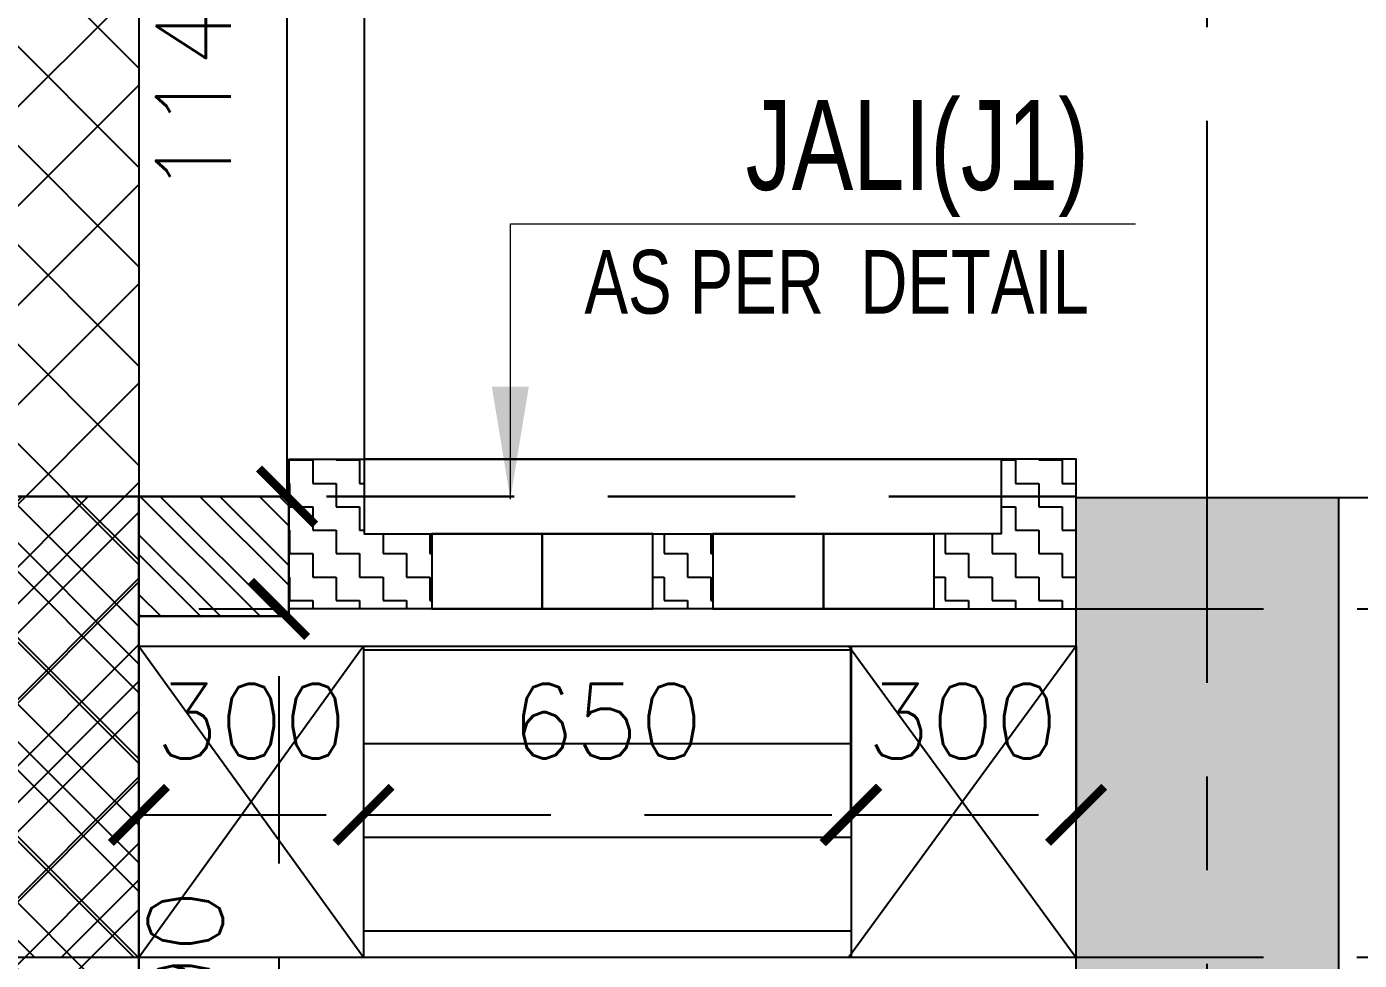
# Model space of a CAD drawing. Header units: millimetres. Extents: x 1124992 to 1258557, y -5767803 to -5695799.
# Drawn here: x 1225962 to 1227740, y -5709918 to -5708672 of the extents above; entities that cross this region are included whole.
import ezdxf

# ---------------------------------------------------------------- set-up
doc = ezdxf.new("R2010")
doc.units = ezdxf.units.MM
doc.header["$LTSCALE"] = 1000
doc.header["$MEASUREMENT"] = 0
for name, pattern in [('$1$AUDIT_D_120904163729-0', [0]), ('$36$HIDDEN', [0.375, 0.25, -0.125]), ('3BHK-A$0$AUDIT_D_120904163729-0', [0]), ('AUDIT_D_120904163729-0', [0]), ('T8(T9 IS SIMILAR) - 1st FLOOR ELEVATION$0$AUDIT_D_120904163729-0', [0]), ('T8(T9 IS SIMILAR) - DIMENSION & TEXTING$0$HIDDEN', [0.375, 0.25, -0.125]), ('T8(T9 IS SIMILAR) - TYPICAL FLOOR ELEVATION$0$AUDIT_D_120904163729-0', [0]), ('T8(T9 IS SIMILAR) - TYPICAL FLOOR ELEVATION$0$HIDDEN', [0.375, 0.25, -0.125]), ('T8_REFUGE COLUMNS$0$CENTER2', [1.125, 0.75, -0.125, 0.125, -0.125])]:
    doc.linetypes.add(name, pattern=pattern)
doc.layers.get('0').update_dxf_attribs({"linetype": 'AUDIT_D_120904163729-0'})
for name, color, linetype in [('$0$A-HATCH -160', 251, '$1$AUDIT_D_120904163729-0'), ('$21$A-DIMENSIONS', 2, '$36$HIDDEN'), ('3BHK-A$0$A-HATCH -160', 251, '3BHK-A$0$AUDIT_D_120904163729-0'), ('3BHK-A$0$CUT-OUT', 49, 'Continuous'), ('3BHK-A$0$ELE 1', 1, 'Continuous'), ('A_dim', 1, 'Continuous'), ('T8(T9 IS SIMILAR) - 1st FLOOR ELEVATION$0$A-WALL-FEATURES', 110, 'T8(T9 IS SIMILAR) - 1st FLOOR ELEVATION$0$AUDIT_D_120904163729-0'), ('T8(T9 IS SIMILAR) - DIMENSION & TEXTING$0$A-DIMENSIONS', 2, 'T8(T9 IS SIMILAR) - DIMENSION & TEXTING$0$HIDDEN'), ('T8(T9 IS SIMILAR) - TYPICAL FLOOR ELEVATION$0$A-DIM', 1, 'T8(T9 IS SIMILAR) - TYPICAL FLOOR ELEVATION$0$AUDIT_D_120904163729-0'), ('T8(T9 IS SIMILAR) - TYPICAL FLOOR ELEVATION$0$A-WALL HATCH', 252, 'T8(T9 IS SIMILAR) - TYPICAL FLOOR ELEVATION$0$AUDIT_D_120904163729-0'), ('T8(T9 IS SIMILAR) - TYPICAL FLOOR ELEVATION$0$A-WALL-FEATURES', 6, 'T8(T9 IS SIMILAR) - TYPICAL FLOOR ELEVATION$0$AUDIT_D_120904163729-0'), ('T8_REFUGE COLUMNS$0$A-CENTERLINE', 193, 'T8_REFUGE COLUMNS$0$CENTER2'), ('T8_REFUGE COLUMNS$0$A-RCC COLS', 3, 'Continuous'), ('T8_TYPICAL COLUMNS$0$A-RCC COLS', 3, 'Continuous')]:
    doc.layers.add(name, color=color, linetype=linetype)
for name, color, linetype, lineweight in [('3BHK-A$0$A-WALL- 160', 6, 'Continuous', 30), ('T8(T9 IS SIMILAR) - DIMENSION & TEXTING$0$R0-18-10-2014-T1-1st Podium Floor Plan$0$Text', 2, 'Continuous', 0), ('T8(T9 IS SIMILAR) - TYPICAL FLOOR ELEVATION$0$ELE-1', 4, 'Continuous', 30), ('T8(T9 IS SIMILAR)$0$D&W', 8, 'Continuous', 25)]:
    doc.layers.add(name, color=color, linetype=linetype, lineweight=lineweight)
doc.layers.add('T8_REFUGE COLUMNS$1$COL-HATCH', color=7, linetype='Continuous', lineweight=25, true_color=0xa3a3a3)
doc.styles.add('T8(T9 IS SIMILAR) - DIMENSION & TEXTING$0$ARIAL ARROW', font='swisscl.ttf')
doc.styles.add('T8(T9 IS SIMILAR) - DIMENSION & TEXTING$0$Romans 1', font='romans.shx', dxfattribs={"height": 100})
doc.styles.add('T8(T9 IS SIMILAR) - DIMENSION & TEXTING$0$Tahoma', font='tahoma.ttf')
doc.styles.add('T8(T9 IS SIMILAR) - TYPICAL FLOOR ELEVATION$0$Romans 1', font='romans.shx', dxfattribs={"height": 100})
doc.dimstyles.new('T8(T9 IS SIMILAR) - DIMENSION & TEXTING$0$ALPINE S', dxfattribs={"dimscale": 0, "dimtxt": 100, "dimasz": 75, "dimexe": 0, "dimexo": 0, "dimgap": 75, "dimtad": 1, "dimdec": 0, "dimzin": 0, "dimdsep": 46, "dimtxsty": 'T8(T9 IS SIMILAR) - DIMENSION & TEXTING$0$Romans 1', "dimblk": 'T8(T9 IS SIMILAR) - DIMENSION & TEXTING$0$_ArchTick', "dimcen": 0.09, "dimclrd": 256, "dimclre": 256, "dimclrt": 7, "dimadec": 0, "dimazin": 0, "dimtfac": 1, "dimtdec": 0, "dimtofl": 0, "dimtmove": 1, "dimatfit": 0, "dimldrblk": 'T8(T9 IS SIMILAR) - DIMENSION & TEXTING$0$_Open90', "dimfxl": 1, "dimtolj": 1, "dimtzin": 0, "dimarcsym": 0})
doc.dimstyles.new('T8(T9 IS SIMILAR) - DIMENSION & TEXTING$0$SAMATA STD', dxfattribs={"dimtxt": 100, "dimasz": 50, "dimexe": 50, "dimexo": 50, "dimgap": 10, "dimtad": 0, "dimdec": 0, "dimrnd": 5, "dimzin": 0, "dimdsep": 46, "dimtxsty": 'T8(T9 IS SIMILAR) - DIMENSION & TEXTING$0$Tahoma', "dimblk": 'T8(T9 IS SIMILAR) - DIMENSION & TEXTING$0$_Origin2', "dimcen": -50, "dimdle": 50, "dimclrd": 7, "dimclre": 7, "dimclrt": 7, "dimadec": 0, "dimazin": 0, "dimtfac": 1, "dimtdec": 0, "dimtmove": 1, "dimatfit": 3, "dimfxl": 150, "dimtfill": 1, "dimtolj": 1, "dimtzin": 0, "dimlwd": -1, "dimlwe": -1, "dimarcsym": 0})
doc.dimstyles.new('T8(T9 IS SIMILAR) - TYPICAL FLOOR ELEVATION$0$ALPINE S', dxfattribs={"dimscale": 0, "dimtxt": 100, "dimasz": 75, "dimexe": 0, "dimexo": 0, "dimgap": 75, "dimtad": 1, "dimdec": 0, "dimzin": 0, "dimdsep": 46, "dimtxsty": 'T8(T9 IS SIMILAR) - TYPICAL FLOOR ELEVATION$0$Romans 1', "dimblk": 'T8(T9 IS SIMILAR) - TYPICAL FLOOR ELEVATION$0$_ArchTick', "dimcen": 0.09, "dimclrd": 256, "dimclre": 256, "dimclrt": 7, "dimadec": 0, "dimazin": 0, "dimtfac": 1, "dimtdec": 0, "dimtofl": 0, "dimtmove": 1, "dimatfit": 0, "dimldrblk": 'T8(T9 IS SIMILAR) - TYPICAL FLOOR ELEVATION$0$_Open90', "dimfxl": 1, "dimtolj": 1, "dimtzin": 0, "dimarcsym": 0})

# ---------------------------------------------------------------- blocks, each defined once
blk = doc.blocks.new('T8(T9 IS SIMILAR) - DIMENSION & TEXTING$0$_Origin2')
at = {"color": 0, "linetype": 'ByBlock', "lineweight": -2}
blk.add_line((-0.5, 0), (-1, 0), dxfattribs=at)
for radius in [0.5, 0.25]:
    blk.add_circle((0, 0), radius, dxfattribs=at)
blk = doc.blocks.new('T8(T9 IS SIMILAR) - DIMENSION & TEXTING$0$_ArchTick')
at = {"color": 0, "linetype": 'ByBlock', "const_width": 0.15}
blk.add_lwpolyline([(-0.5, -0.5), (0.5, 0.5)], dxfattribs=at)
blk = doc.blocks.new('*D364')
at = {"layer": 'T8(T9 IS SIMILAR) - DIMENSION & TEXTING$0$A-DIMENSIONS', "linetype": 'T8(T9 IS SIMILAR) - DIMENSION & TEXTING$0$HIDDEN', "lineweight": -2, "transparency": 16777216}
for p, q in [((1226111.8, -5709448.8), (1226111.8, -5709723.6)), ((1226411.4, -5709498.6), (1226411.4, -5709723.6))]:
    blk.add_line(p, q, dxfattribs=at)
at = {"layer": 'T8(T9 IS SIMILAR) - DIMENSION & TEXTING$0$A-DIMENSIONS', "lineweight": -2, "transparency": 16777216}
blk.add_line((1226111.8, -5709723.6), (1226411.4, -5709723.6), dxfattribs=at)
at = {"layer": 'T8(T9 IS SIMILAR) - DIMENSION & TEXTING$0$A-DIMENSIONS', "linetype": 'ByBlock', "lineweight": -2, "transparency": 16777216, "xscale": 75, "yscale": 75, "zscale": 75, "rotation": 180}
blk.add_blockref('T8(T9 IS SIMILAR) - DIMENSION & TEXTING$0$_ArchTick', (1226111.8, -5709723.6), dxfattribs=at)
at = {"layer": 'T8(T9 IS SIMILAR) - DIMENSION & TEXTING$0$A-DIMENSIONS', "linetype": 'ByBlock', "lineweight": -2, "transparency": 16777216, "xscale": 75, "yscale": 75, "zscale": 75}
blk.add_blockref('T8(T9 IS SIMILAR) - DIMENSION & TEXTING$0$_ArchTick', (1226411.4, -5709723.6), dxfattribs=at)
at = {"layer": 'T8(T9 IS SIMILAR) - DIMENSION & TEXTING$0$A-DIMENSIONS', "color": 7, "linetype": 'ByBlock', "transparency": 16777216, "insert": (1226261.6, -5709598.6), "char_height": 100, "attachment_point": 5, "style": 'T8(T9 IS SIMILAR) - DIMENSION & TEXTING$0$Romans 1'}
blk.add_mtext('\\A1;300', dxfattribs=at)
blk = doc.blocks.new('T8(T9 IS SIMILAR) - DIMENSION & TEXTING$0$_Open90')
at = {"color": 0, "linetype": 'ByBlock', "lineweight": -2}
for p, q in [((-0.5, 0.5), (0, 0)), ((0, 0), (-1, 0)), ((0, 0), (-0.5, -0.5))]:
    blk.add_line(p, q, dxfattribs=at)
blk = doc.blocks.new('*D365')
at = {"layer": 'T8(T9 IS SIMILAR) - DIMENSION & TEXTING$0$A-DIMENSIONS', "linetype": 'T8(T9 IS SIMILAR) - DIMENSION & TEXTING$0$HIDDEN', "lineweight": -2, "transparency": 16777216}
for p, q in [((1226191.9, -5709448.8), (1226298.8, -5709448.8)), ((1226206.8, -5710538.7), (1226298.8, -5710538.7))]:
    blk.add_line(p, q, dxfattribs=at)
at = {"layer": 'T8(T9 IS SIMILAR) - DIMENSION & TEXTING$0$A-DIMENSIONS', "lineweight": -2, "transparency": 16777216}
blk.add_line((1226298.8, -5710538.7), (1226298.8, -5709448.8), dxfattribs=at)
at = {"layer": 'T8(T9 IS SIMILAR) - DIMENSION & TEXTING$0$A-DIMENSIONS', "linetype": 'ByBlock', "lineweight": -2, "transparency": 16777216, "xscale": 75, "yscale": 75, "zscale": 75}
for p, rotation in [((1226298.8, -5709448.8), 90), ((1226298.8, -5710538.7), 270)]:
    blk.add_blockref('T8(T9 IS SIMILAR) - DIMENSION & TEXTING$0$_ArchTick', p, dxfattribs=dict(at, rotation=rotation))
at = {"layer": 'T8(T9 IS SIMILAR) - DIMENSION & TEXTING$0$A-DIMENSIONS', "color": 7, "linetype": 'ByBlock', "transparency": 16777216, "insert": (1226173.8, -5709993.7), "char_height": 100, "attachment_point": 5, "rotation": 90, "style": 'T8(T9 IS SIMILAR) - DIMENSION & TEXTING$0$Romans 1'}
blk.add_mtext('\\A1;1090', dxfattribs=at)
blk = doc.blocks.new('*D184')
at = {"layer": 'T8(T9 IS SIMILAR) - DIMENSION & TEXTING$0$A-DIMENSIONS', "linetype": 'T8(T9 IS SIMILAR) - DIMENSION & TEXTING$0$HIDDEN', "lineweight": -2, "transparency": 16777216}
for p, q in [((1227362.1, -5709448.7), (1227974, -5709448.7)), ((1227362.1, -5709913.7), (1227974, -5709913.7))]:
    blk.add_line(p, q, dxfattribs=at)
at = {"layer": 'T8(T9 IS SIMILAR) - DIMENSION & TEXTING$0$A-DIMENSIONS', "lineweight": -2, "transparency": 16777216}
blk.add_line((1227974, -5709448.7), (1227974, -5709913.7), dxfattribs=at)
at = {"layer": 'T8(T9 IS SIMILAR) - DIMENSION & TEXTING$0$A-DIMENSIONS', "linetype": 'ByBlock', "lineweight": -2, "transparency": 16777216, "xscale": 75, "yscale": 75, "zscale": 75}
for p, rotation in [((1227974, -5709448.7), 90), ((1227974, -5709913.7), 270)]:
    blk.add_blockref('T8(T9 IS SIMILAR) - DIMENSION & TEXTING$0$_ArchTick', p, dxfattribs=dict(at, rotation=rotation))
at = {"layer": 'T8(T9 IS SIMILAR) - DIMENSION & TEXTING$0$A-DIMENSIONS', "color": 7, "linetype": 'ByBlock', "transparency": 16777216, "insert": (1227849, -5709681.2), "char_height": 100, "attachment_point": 5, "rotation": 90, "style": 'T8(T9 IS SIMILAR) - DIMENSION & TEXTING$0$Romans 1'}
blk.add_mtext('\\A1;465', dxfattribs=at)
blk = doc.blocks.new('*D185')
at = {"layer": 'T8(T9 IS SIMILAR) - DIMENSION & TEXTING$0$A-DIMENSIONS', "linetype": 'T8(T9 IS SIMILAR) - DIMENSION & TEXTING$0$HIDDEN', "lineweight": -2, "transparency": 16777216}
for p, q in [((1227361.8, -5709913.7), (1227974, -5709913.7)), ((1227361.8, -5710113.7), (1227974, -5710113.7))]:
    blk.add_line(p, q, dxfattribs=at)
at = {"layer": 'T8(T9 IS SIMILAR) - DIMENSION & TEXTING$0$A-DIMENSIONS', "lineweight": -2, "transparency": 16777216}
blk.add_line((1227974, -5709913.7), (1227974, -5710113.7), dxfattribs=at)
at = {"layer": 'T8(T9 IS SIMILAR) - DIMENSION & TEXTING$0$A-DIMENSIONS', "linetype": 'ByBlock', "lineweight": -2, "transparency": 16777216, "xscale": 75, "yscale": 75, "zscale": 75}
for p, rotation in [((1227974, -5709913.7), 90), ((1227974, -5710113.7), 270)]:
    blk.add_blockref('T8(T9 IS SIMILAR) - DIMENSION & TEXTING$0$_ArchTick', p, dxfattribs=dict(at, rotation=rotation))
at = {"layer": 'T8(T9 IS SIMILAR) - DIMENSION & TEXTING$0$A-DIMENSIONS', "color": 7, "linetype": 'ByBlock', "transparency": 16777216, "insert": (1227849, -5710013.7), "char_height": 100, "attachment_point": 5, "rotation": 90, "style": 'T8(T9 IS SIMILAR) - DIMENSION & TEXTING$0$Romans 1'}
blk.add_mtext('\\A1;200', dxfattribs=at)
blk = doc.blocks.new('*D187')
at = {"layer": 'T8(T9 IS SIMILAR) - DIMENSION & TEXTING$0$A-DIMENSIONS', "linetype": 'T8(T9 IS SIMILAR) - DIMENSION & TEXTING$0$HIDDEN', "lineweight": -2, "transparency": 16777216}
for p, q in [((1226411.4, -5709498.6), (1226411.4, -5709723.6)), ((1227061.1, -5709498.6), (1227061.1, -5709723.6))]:
    blk.add_line(p, q, dxfattribs=at)
at = {"layer": 'T8(T9 IS SIMILAR) - DIMENSION & TEXTING$0$A-DIMENSIONS', "lineweight": -2, "transparency": 16777216}
blk.add_line((1226411.4, -5709723.6), (1227061.1, -5709723.6), dxfattribs=at)
at = {"layer": 'T8(T9 IS SIMILAR) - DIMENSION & TEXTING$0$A-DIMENSIONS', "linetype": 'ByBlock', "lineweight": -2, "transparency": 16777216, "xscale": 75, "yscale": 75, "zscale": 75, "rotation": 180}
blk.add_blockref('T8(T9 IS SIMILAR) - DIMENSION & TEXTING$0$_ArchTick', (1226411.4, -5709723.6), dxfattribs=at)
at = {"layer": 'T8(T9 IS SIMILAR) - DIMENSION & TEXTING$0$A-DIMENSIONS', "linetype": 'ByBlock', "lineweight": -2, "transparency": 16777216, "xscale": 75, "yscale": 75, "zscale": 75}
blk.add_blockref('T8(T9 IS SIMILAR) - DIMENSION & TEXTING$0$_ArchTick', (1227061.1, -5709723.6), dxfattribs=at)
at = {"layer": 'T8(T9 IS SIMILAR) - DIMENSION & TEXTING$0$A-DIMENSIONS', "color": 7, "linetype": 'ByBlock', "transparency": 16777216, "insert": (1226736.3, -5709598.6), "char_height": 100, "attachment_point": 5, "style": 'T8(T9 IS SIMILAR) - DIMENSION & TEXTING$0$Romans 1'}
blk.add_mtext('\\A1;650', dxfattribs=at)
blk = doc.blocks.new('*D188')
at = {"layer": 'T8(T9 IS SIMILAR) - DIMENSION & TEXTING$0$A-DIMENSIONS', "linetype": 'T8(T9 IS SIMILAR) - DIMENSION & TEXTING$0$HIDDEN', "lineweight": -2, "transparency": 16777216}
for p, q in [((1227062.1, -5709498.6), (1227062.1, -5709723.6)), ((1227362.1, -5709498.6), (1227362.1, -5709723.6))]:
    blk.add_line(p, q, dxfattribs=at)
at = {"layer": 'T8(T9 IS SIMILAR) - DIMENSION & TEXTING$0$A-DIMENSIONS', "lineweight": -2, "transparency": 16777216}
blk.add_line((1227062.1, -5709723.6), (1227362.1, -5709723.6), dxfattribs=at)
at = {"layer": 'T8(T9 IS SIMILAR) - DIMENSION & TEXTING$0$A-DIMENSIONS', "linetype": 'ByBlock', "lineweight": -2, "transparency": 16777216, "xscale": 75, "yscale": 75, "zscale": 75, "rotation": 180}
blk.add_blockref('T8(T9 IS SIMILAR) - DIMENSION & TEXTING$0$_ArchTick', (1227062.1, -5709723.6), dxfattribs=at)
at = {"layer": 'T8(T9 IS SIMILAR) - DIMENSION & TEXTING$0$A-DIMENSIONS', "linetype": 'ByBlock', "lineweight": -2, "transparency": 16777216, "xscale": 75, "yscale": 75, "zscale": 75}
blk.add_blockref('T8(T9 IS SIMILAR) - DIMENSION & TEXTING$0$_ArchTick', (1227362.1, -5709723.6), dxfattribs=at)
at = {"layer": 'T8(T9 IS SIMILAR) - DIMENSION & TEXTING$0$A-DIMENSIONS', "color": 7, "linetype": 'ByBlock', "transparency": 16777216, "insert": (1227210.6, -5709598.6), "char_height": 100, "attachment_point": 5, "style": 'T8(T9 IS SIMILAR) - DIMENSION & TEXTING$0$Romans 1'}
blk.add_mtext('\\A1;300', dxfattribs=at)
blk = doc.blocks.new('T8_REFUGE COLUMNS')
at = {"layer": 'T8_REFUGE COLUMNS$1$COL-HATCH', "linetype": 'ByBlock'}
h = blk.add_hatch(color=256, dxfattribs=at)
h.dxf.hatch_style = 1
h.paths.add_polyline_path([(1227712.1, -5718799.9), (1227362.1, -5718799.9), (1227362.1, -5709299.9), (1227712.1, -5709299.9)])
at = {"layer": 'T8_REFUGE COLUMNS$0$A-CENTERLINE'}
blk.add_line((1227537.1, -5720797.2), (1227537.1, -5702690.8), dxfattribs=at)
at = {"layer": 'T8_REFUGE COLUMNS$0$A-RCC COLS', "linetype": 'ByBlock'}
blk.add_lwpolyline([(1227712.1, -5718799.9), (1227362.1, -5718799.9), (1227362.1, -5709299.9), (1227712.1, -5709299.9)], close=True, dxfattribs=at)
blk = doc.blocks.new('T8_TYPICAL COLUMNS')
at = {"layer": 'T8_TYPICAL COLUMNS$0$A-RCC COLS', "linetype": 'ByBlock'}
blk.add_blockref('T8_REFUGE COLUMNS', (0, 0), dxfattribs=at)
blk = doc.blocks.new('3BHK-A')
at = {"layer": '3BHK-A$0$A-HATCH -160', "linetype": 'ByBlock'}
h = blk.add_hatch(dxfattribs=at)
h.set_pattern_fill('ANSI37', color=256, scale=500)
h.set_pattern_definition([(45, (-0.65, 1286.84), (-44.1941738, 44.1941738), []), (135, (-0.65, 1286.84), (-44.1941738, -44.1941738), [])])
h.paths.add_polyline_path([(1186432.8, -5709298.6), (1186632.7, -5709298.6), (1186632.7, -5710698.5), (1186432.9, -5710698.5)])
h = blk.add_hatch(dxfattribs=at)
h.set_pattern_fill('ANSI32', color=256, scale=150)
h.set_pattern_definition([(45, (-0.65, 1285.594), (-39.77475644, 39.77475644), []), (45, (25.864, 1285.594), (-39.77475644, 39.77475644), [])])
h.paths.add_polyline_path([(1186232.8, -5709459.9), (1186432.8, -5709459.9), (1186432.8, -5709299.9), (1186232.8, -5709299.9)])
at = {"layer": '3BHK-A$0$CUT-OUT'}
h = blk.add_hatch(dxfattribs=at)
h.set_pattern_fill('ANSI31', color=256, scale=1000, angle=135)
h.set_pattern_definition([(180, (23756.71, 9871.17), (-2e-14, -125), [])])
edge = h.paths.add_edge_path()
edge.add_line((1185483.1, -5709913.7), (1185480.8, -5709498.6))
edge.add_line((1185480.8, -5709498.6), (1186131.5, -5709498.7))
edge.add_line((1186131.5, -5709498.7), (1186133.8, -5709913.7))
edge.add_line((1186133.8, -5709913.7), (1185486.1, -5709913.7))
at = {"layer": '3BHK-A$0$A-WALL- 160', "linetype": 'ByBlock'}
for p, q in [((1186632.7, -5709298.6), (1186432.7, -5709298.6)), ((1186432.9, -5710698.5, 0.1), (1186432.8, -5709298.6, -0.6))]:
    blk.add_line(p, q, dxfattribs=at)
at = {"layer": '3BHK-A$0$A-WALL- 160', "linetype": 'ByBlock', "elevation": -0.6}
blk.add_lwpolyline([(1186432.8, -5709298.6), (1186232.8, -5709298.6), (1186232.8, -5709458.6), (1186432.8, -5709458.6), (1186432.8, -5709458.5)], dxfattribs=at)
at = {"layer": '3BHK-A$0$CUT-OUT'}
for p, q in [((1185182.5, -5709498.6, -0.5), (1185485.5, -5709913.7, 0)), ((1185485.5, -5709498.6, -0.2), (1185182.8, -5709913.7, 0.2)), ((1186432.8, -5709498.6, -0.5), (1186133.2, -5709913.7, 0.2)), ((1186133.2, -5709498.6, -0.5), (1186432.4, -5709913.7, -0.5))]:
    blk.add_line(p, q, dxfattribs=at)
at = {"layer": '3BHK-A$0$CUT-OUT', "linetype": 'ByBlock'}
blk.add_line((1186432.8, -5709498.6, -0.6), (1185182.5, -5709498.6, -0.5), dxfattribs=at)
at = {"layer": '3BHK-A$0$ELE 1', "linetype": 'ByBlock'}
for p, q in [((1185482.5, -5709498.6, 0), (1185482.5, -5709913.7, 0)), ((1186132.8, -5709913.7, 0.3), (1186132.8, -5709498.6, 0.3)), ((1186432.8, -5709913.7, 0.1), (1185182.5, -5709913.7, -0.5))]:
    blk.add_line(p, q, dxfattribs=at)
blk = doc.blocks.new('T8(T9 IS SIMILAR) - TYPICAL FLOOR ELEVATION$0$JG')
at = {"layer": 'T8(T9 IS SIMILAR) - TYPICAL FLOOR ELEVATION$0$A-WALL HATCH', "linetype": 'ByBlock'}
h = blk.add_hatch(dxfattribs=at)
h.set_pattern_fill('ZIGZAG', color=256, scale=250)
h.set_pattern_definition([(0, (0, 0), (31.25, 31.25), [31.25, -31.25]), (90, (31.25, 0), (-31.25, 31.25), [31.25, -31.25])])
h.paths.add_polyline_path([(1133312.3, -5722820.5), (1133392.5, -5722820.5), (1133392.5, -5722720.5), (1133312.3, -5722720.5)])
edge = h.paths.add_edge_path()
edge.add_line((1133877.2, -5722870.5), (1133877.2, -5722920.5))
edge.add_line((1133877.2, -5722920.5), (1133777.2, -5722920.5))
edge.add_line((1133777.2, -5722920.5), (1133777.2, -5722870.5))
edge.add_line((1133777.2, -5722870.5), (1133777.2, -5722820.5))
edge.add_line((1133777.2, -5722820.5), (1133687.4, -5722820.5))
edge.add_line((1133687.4, -5722820.5), (1133687.4, -5722720.5))
edge.add_line((1133687.4, -5722720.5), (1133877.2, -5722720.6))
edge.add_line((1133877.2, -5722720.6), (1133877.2, -5722870.5))
edge.add_line((1132827.4, -5722870.5), (1132827.4, -5722920.5))
edge.add_line((1132827.4, -5722920.5), (1132927.4, -5722920.5))
edge.add_line((1132927.4, -5722920.5), (1132927.4, -5722870.5))
edge.add_line((1132927.4, -5722870.5), (1132927.4, -5722820.5))
edge.add_line((1132927.4, -5722820.5), (1133017.4, -5722820.5))
edge.add_line((1133017.4, -5722820.5), (1133017.4, -5722720.5))
edge.add_line((1133017.4, -5722720.5), (1132827.4, -5722720.5))
edge.add_line((1132827.4, -5722720.5), (1132827.4, -5722870.5))
at = {"layer": 'T8(T9 IS SIMILAR) - TYPICAL FLOOR ELEVATION$0$A-WALL-FEATURES', "color": 3, "elevation": -1.3}
for points in [[(1132827.4, -5722870.5), (1132827.4, -5722870.5), (1132827.4, -5722920.5), (1132927.4, -5722920.5), (1132927.4, -5722870.5), (1132927.4, -5722820.5), (1133017.4, -5722820.5), (1133017.4, -5722720.5), (1132827.4, -5722720.5), (1132827.4, -5722870.5)], [(1133877.2, -5722870.5), (1133877.2, -5722870.5), (1133877.2, -5722920.5), (1133777.2, -5722920.5), (1133777.2, -5722870.5), (1133777.2, -5722820.5), (1133687.4, -5722820.5), (1133687.4, -5722720.5), (1133877.2, -5722720.6), (1133877.2, -5722870.5)]]:
    blk.add_lwpolyline(points, dxfattribs=at)
blk.add_lwpolyline([(1133312.3, -5722820.5), (1133392.5, -5722820.5), (1133392.5, -5722720.5), (1133312.3, -5722720.5)], close=True, dxfattribs=at)
at = {"layer": 'T8(T9 IS SIMILAR) - TYPICAL FLOOR ELEVATION$0$ELE-1', "color": 5}
for p, q in [((1133017.4, -5722720.5, -1.3), (1133312.3, -5722720.5, -1.3)), ((1133164.8, -5722820.5, -1.3), (1133164.8, -5722720.5, -1.3)), ((1133687.4, -5722720.5, -1.3), (1133392.5, -5722720.5, -1.3)), ((1133539.9, -5722820.5, -1.3), (1133539.9, -5722720.5, -1.3)), ((1133312.3, -5722820.5, -1.3), (1133017.4, -5722820.5, -1.3)), ((1133392.5, -5722820.5, -1.3), (1133687.4, -5722820.5, -1.3)), ((1132927.4, -5722920.5, -1.3), (1133777.2, -5722920.5, -1.3))]:
    blk.add_line(p, q, dxfattribs=at)
at = {"layer": 'T8(T9 IS SIMILAR) - TYPICAL FLOOR ELEVATION$0$ELE-1', "color": 5, "linetype": 'T8(T9 IS SIMILAR) - TYPICAL FLOOR ELEVATION$0$HIDDEN'}
blk.add_line((1133877.2, -5722870.5, -1.3), (1132827.4, -5722870.5, -1.3), dxfattribs=at)
blk = doc.blocks.new('T8(T9 IS SIMILAR) - TYPICAL FLOOR ELEVATION$0$_ArchTick')
at = {"color": 0, "linetype": 'ByBlock', "const_width": 0.15}
blk.add_lwpolyline([(-0.5, -0.5), (0.5, 0.5)], dxfattribs=at)
blk = doc.blocks.new('*D718')
at = {"layer": 'T8(T9 IS SIMILAR) - TYPICAL FLOOR ELEVATION$0$A-DIM', "linetype": 'T8(T9 IS SIMILAR) - TYPICAL FLOOR ELEVATION$0$HIDDEN', "lineweight": -2, "transparency": 16777216}
for p, q in [((1226112.2, -5708154), (1226309.5, -5708154)), ((1226112.3, -5709298.9), (1226309.5, -5709298.9))]:
    blk.add_line(p, q, dxfattribs=at)
at = {"layer": 'T8(T9 IS SIMILAR) - TYPICAL FLOOR ELEVATION$0$A-DIM', "lineweight": -2, "transparency": 16777216}
blk.add_line((1226309.5, -5709298.9), (1226309.5, -5708154), dxfattribs=at)
at = {"layer": 'T8(T9 IS SIMILAR) - TYPICAL FLOOR ELEVATION$0$A-DIM', "linetype": 'ByBlock', "lineweight": -2, "transparency": 16777216, "xscale": 75, "yscale": 75, "zscale": 75}
for p, rotation in [((1226309.5, -5708154), 90), ((1226309.5, -5709298.9), 270)]:
    blk.add_blockref('T8(T9 IS SIMILAR) - TYPICAL FLOOR ELEVATION$0$_ArchTick', p, dxfattribs=dict(at, rotation=rotation))
at = {"layer": 'T8(T9 IS SIMILAR) - TYPICAL FLOOR ELEVATION$0$A-DIM', "color": 7, "linetype": 'ByBlock', "transparency": 16777216, "insert": (1226184.5, -5708726.4), "char_height": 100, "attachment_point": 5, "rotation": 90, "style": 'T8(T9 IS SIMILAR) - TYPICAL FLOOR ELEVATION$0$Romans 1'}
blk.add_mtext('\\A1;1145', dxfattribs=at)
blk = doc.blocks.new('T8(T9 IS SIMILAR) - TYPICAL FLOOR ELEVATION$0$_Open90')
at = {"color": 0, "linetype": 'ByBlock', "lineweight": -2}
for p, q in [((-0.5, 0.5), (0, 0)), ((0, 0), (-1, 0)), ((0, 0), (-0.5, -0.5))]:
    blk.add_line(p, q, dxfattribs=at)
blk = doc.blocks.new('*D751')
at = {"layer": 'T8(T9 IS SIMILAR) - TYPICAL FLOOR ELEVATION$0$A-DIM', "linetype": 'T8(T9 IS SIMILAR) - TYPICAL FLOOR ELEVATION$0$HIDDEN', "lineweight": -2, "transparency": 16777216}
for p, q in [((1227712.1, -5709299.9), (1228710.5, -5709299.9)), ((1228462.1, -5714599.9), (1228710.5, -5714599.9))]:
    blk.add_line(p, q, dxfattribs=at)
at = {"layer": 'T8(T9 IS SIMILAR) - TYPICAL FLOOR ELEVATION$0$A-DIM', "lineweight": -2, "transparency": 16777216}
blk.add_line((1228710.5, -5714599.9), (1228710.5, -5709299.9), dxfattribs=at)
at = {"layer": 'T8(T9 IS SIMILAR) - TYPICAL FLOOR ELEVATION$0$A-DIM', "linetype": 'ByBlock', "lineweight": -2, "transparency": 16777216, "xscale": 75, "yscale": 75, "zscale": 75}
for p, rotation in [((1228710.5, -5709299.9), 90), ((1228710.5, -5714599.9), 270)]:
    blk.add_blockref('T8(T9 IS SIMILAR) - TYPICAL FLOOR ELEVATION$0$_ArchTick', p, dxfattribs=dict(at, rotation=rotation))
at = {"layer": 'T8(T9 IS SIMILAR) - TYPICAL FLOOR ELEVATION$0$A-DIM', "color": 7, "linetype": 'ByBlock', "transparency": 16777216, "insert": (1228585.5, -5711949.9), "char_height": 100, "attachment_point": 5, "rotation": 90, "style": 'T8(T9 IS SIMILAR) - TYPICAL FLOOR ELEVATION$0$Romans 1'}
blk.add_mtext('\\A1;5300', dxfattribs=at)
blk = doc.blocks.new('T8(T9 IS SIMILAR) - 1st FLOOR ELEVATION')
at = {"layer": 'T8(T9 IS SIMILAR) - 1st FLOOR ELEVATION$0$A-WALL-FEATURES', "color": 5, "linetype": 'T8(T9 IS SIMILAR) - 1st FLOOR ELEVATION$0$AUDIT_D_120904163729-0', "ltscale": 0.5, "elevation": 0.6}
blk.add_lwpolyline([(1222010.6, -5708828.7), (1222010.7, -5707853.8), (1226412.2, -5707853.8), (1226412.2, -5709298.7)], dxfattribs=at)
blk = doc.blocks.new('T8(T9 IS SIMILAR) - DIMENSION & TEXTING')
at = {"layer": 'T8(T9 IS SIMILAR) - DIMENSION & TEXTING$0$R0-18-10-2014-T1-1st Podium Floor Plan$0$Text', "insert": (1227379.2, -5708769.6, 0.5), "char_height": 120, "width": 3557.379, "attachment_point": 3, "style": 'T8(T9 IS SIMILAR) - DIMENSION & TEXTING$0$ARIAL ARROW'}
blk.add_mtext('JALI(J1)\\P{\\H0.70833x;AS PER  DETAIL}', dxfattribs=at)
at = {"layer": 'T8(T9 IS SIMILAR) - DIMENSION & TEXTING$0$A-DIMENSIONS', "linetype": 'ByBlock'}
for base, p1, p2, picture, middle in [((1226298.8, -5709448.8, 0.5), (1226206.8, -5710538.7, 0.5), (1226191.9, -5709448.8, 0.5), '*D365', (1226173.8, -5709993.7, 0.5)), ((1227974, -5709913.7), (1227362.1, -5709448.7, 0), (1227362.1, -5709913.7, 0), '*D184', (1227849, -5709681.2))]:
    dim = blk.add_linear_dim(base=base, p1=p1, p2=p2, angle=90, dimstyle='T8(T9 IS SIMILAR) - DIMENSION & TEXTING$0$ALPINE S', override={"dimscale": 1, "dimfxl": 5, "dimarcsym": 1}, dxfattribs=at)
    dim.commit()
    dim.dimension.update_dxf_attribs({"geometry": picture, "text_midpoint": middle})
for base, p1, p2, picture, middle in [((1226411.4, -5709723.6, 0.5), (1226111.8, -5709448.8, -0.1), (1226411.4, -5709498.6, 0), '*D364', (1226261.6, -5709723.6, 0.5)), ((1227362.1, -5709723.6), (1227062.1, -5709498.6), (1227362.1, -5709498.6), '*D188', (1227210.6, -5709723.6))]:
    dim = blk.add_linear_dim(base=base, p1=p1, p2=p2, dimstyle='T8(T9 IS SIMILAR) - DIMENSION & TEXTING$0$ALPINE S', override={"dimscale": 1, "dimfxl": 5, "dimarcsym": 1}, dxfattribs=at)
    dim.commit()
    dim.dimension.update_dxf_attribs({"geometry": picture, "text_midpoint": middle, "dimtype": 128})
dim = blk.add_linear_dim(base=(1227061.1, -5709723.6), p1=(1226411.4, -5709498.6, 0.5), p2=(1227061.1, -5709498.6, 0.5), dimstyle='T8(T9 IS SIMILAR) - DIMENSION & TEXTING$0$ALPINE S', override={"dimscale": 1, "dimfxl": 5, "dimarcsym": 1}, dxfattribs=at)
dim.commit()
dim.dimension.update_dxf_attribs({"geometry": '*D187', "text_midpoint": (1226736.3, -5709598.6)})
dim = blk.add_linear_dim(base=(1227974, -5710113.7), p1=(1227361.8, -5709913.7, 0.7), p2=(1227361.8, -5710113.7, 0), angle=90, dimstyle='T8(T9 IS SIMILAR) - DIMENSION & TEXTING$0$ALPINE S', override={"dimscale": 1, "dimfxl": 5, "dimarcsym": 1}, dxfattribs=at)
dim.commit()
dim.dimension.update_dxf_attribs({"geometry": '*D185', "text_midpoint": (1227974, -5710013.7), "dimtype": 128})
at = {"layer": 'T8(T9 IS SIMILAR) - DIMENSION & TEXTING$0$R0-18-10-2014-T1-1st Podium Floor Plan$0$Text'}
blk.add_leader([(1226607.3, -5709302.3, 0.5), (1226607.3, -5708934.7, 0.5), (1227441.2, -5708934.7, 0.5)], dimstyle='T8(T9 IS SIMILAR) - DIMENSION & TEXTING$0$SAMATA STD', override={"dimscale": 1, "dimasz": 150, "dimclrd": 2, "dimfxlon": 1, "dimarcsym": 1}, dxfattribs=at)
blk = doc.blocks.new('T8(T9 IS SIMILAR) - TYPICAL FLOOR ELEVATION')
at = {"layer": 'T8(T9 IS SIMILAR) - TYPICAL FLOOR ELEVATION$0$A-WALL HATCH', "linetype": 'ByBlock'}
h = blk.add_hatch(dxfattribs=at)
h.set_pattern_fill('ANSI37', color=256, scale=750)
h.set_pattern_definition([(45, (-0.1, -0.21), (-66.2912607, 66.2912607), []), (135, (-0.1, -0.21), (-66.2912607, -66.2912607), [])])
h.paths.add_polyline_path([(1186632.3, -5709913.9), (1186432.3, -5709913.9), (1186432.3, -5708154.2), (1186632.3, -5708154.2)])
h.paths.add_polyline_path([(1190032.3, -5708154), (1190232.6, -5708154), (1190232.6, -5709913.7), (1190032.3, -5709913.7)])
h.paths.add_polyline_path([(1202792.3, -5700405.8), (1202592.3, -5700405.8), (1202592.3, -5701090.3), (1202792.3, -5701090.3)])
h.paths.add_polyline_path([(1209952.2, -5700405.8), (1209752.2, -5700405.8), (1209752.2, -5701092), (1209952.2, -5701092)])
h.paths.add_polyline_path([(1222512.1, -5708154), (1222311.7, -5708154), (1222311.7, -5709913.7), (1222512.1, -5709913.7)])
h.paths.add_polyline_path([(1225912.1, -5709913.9), (1226112.1, -5709913.9), (1226112.1, -5708154.2), (1225912.1, -5708154.2)])
h.paths.add_polyline_path([(1209852.3, -5729369.1), (1210052.3, -5729369.1), (1210052.3, -5728684.2), (1209852.3, -5728684.2)])
h.paths.add_polyline_path([(1202692.1, -5729369.1), (1202492, -5729369.1), (1202492, -5728684.2), (1202692.1, -5728684.2)])
at = {"layer": 'T8(T9 IS SIMILAR) - TYPICAL FLOOR ELEVATION$0$A-WALL-FEATURES', "linetype": 'ByBlock'}
blk.add_lwpolyline([(1225912.2, -5709913.7), (1226112.2, -5709913.7), (1226112.2, -5708154), (1225912.2, -5708154)], close=True, dxfattribs=at)
at = {"layer": 'T8(T9 IS SIMILAR) - TYPICAL FLOOR ELEVATION$0$A-WALL-FEATURES', "linetype": 'ByBlock', "xscale": -1, "rotation": 180}
blk.add_blockref('T8(T9 IS SIMILAR) - TYPICAL FLOOR ELEVATION$0$JG', (93485, -11432169.2, 1.3), dxfattribs=at)
at = {"layer": 'T8(T9 IS SIMILAR) - TYPICAL FLOOR ELEVATION$0$A-DIM', "linetype": 'ByBlock'}
for base, p1, p2, picture, middle in [((1226309.5, -5708154), (1226112.3, -5709298.9, -0.4), (1226112.2, -5708154, -0.4), '*D718', (1226184.5, -5708726.4)), ((1228710.5, -5709299.9), (1228462.1, -5714599.9, 0.3), (1227712.1, -5709299.9), '*D751', (1228585.5, -5711949.9))]:
    dim = blk.add_linear_dim(base=base, p1=p1, p2=p2, angle=90, dimstyle='T8(T9 IS SIMILAR) - TYPICAL FLOOR ELEVATION$0$ALPINE S', override={"dimscale": 1, "dimfxl": 5, "dimarcsym": 1}, dxfattribs=at)
    dim.commit()
    dim.dimension.update_dxf_attribs({"geometry": picture, "text_midpoint": middle})
blk = doc.blocks.new('T8(T9 IS SIMILAR)')
at = {"layer": 'T8(T9 IS SIMILAR)$0$D&W', "linetype": 'ByBlock', "xscale": -1}
blk.add_blockref('3BHK-A', (2412544.6, 0, 0.5), dxfattribs=at)
at = {"layer": 'T8(T9 IS SIMILAR)$0$D&W', "linetype": 'ByBlock'}
blk.add_blockref('T8(T9 IS SIMILAR) - TYPICAL FLOOR ELEVATION', (0, 0), dxfattribs=at)
blk.add_blockref('T8_TYPICAL COLUMNS', (0, 0), dxfattribs=at)

msp = doc.modelspace()

# ---------------------------------------------------------------- block references
at = {"layer": '$21$A-DIMENSIONS', "linetype": 'ByBlock'}
msp.add_blockref('T8(T9 IS SIMILAR)', (0, 0), dxfattribs=at)

# ---------------------------------------------------------------- next in the draw order: block references
at = {"layer": '$0$A-HATCH -160', "linetype": 'ByBlock'}
msp.add_blockref('T8(T9 IS SIMILAR) - DIMENSION & TEXTING', (0, 0), dxfattribs=at)

# ---------------------------------------------------------------- next in the draw order: block references
at = {"layer": 'A_dim', "linetype": 'ByBlock'}
msp.add_blockref('T8(T9 IS SIMILAR) - 1st FLOOR ELEVATION', (0, 0), dxfattribs=at)

doc.saveas('drawing.dxf')
